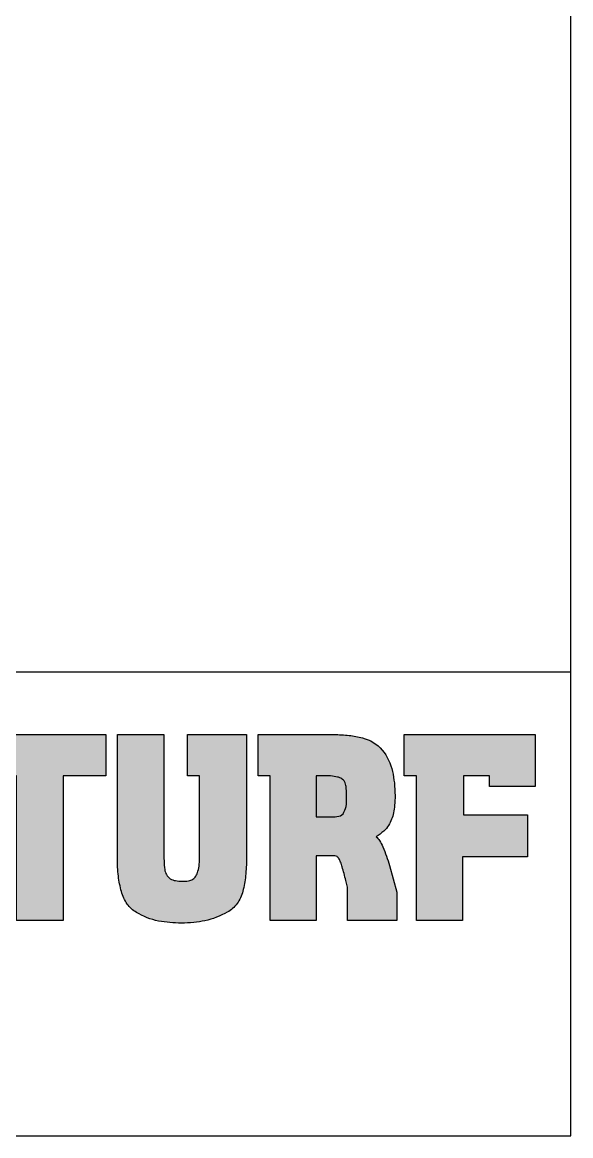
# Model space of a CAD drawing. Header units: inches. Extents: x 0 to 21.9, y 0 to 8.2.
# Drawn here: x 20.548 to 21.904, y -0.042 to 2.71 of the extents above; entities that cross this region are included whole.
import ezdxf

# ---------------------------------------------------------------- set-up
doc = ezdxf.new("R2010")
doc.units = ezdxf.units.IN
doc.header["$LTSCALE"] = 0.25
doc.header["$MEASUREMENT"] = 0
for name, color, linetype in [('detail', 7, 'Continuous'), ('field turf', 7, 'Continuous'), ('LAYER_1', 1, 'Continuous'), ('ROYAL EZ', 7, 'Continuous')]:
    doc.layers.add(name, color=color, linetype=linetype)

# ---------------------------------------------------------------- blocks, each defined once
blk = doc.blocks.new('sporturf')
at = {"layer": 'field turf', "true_color": 0x009a00}
h = blk.add_hatch(color=94, dxfattribs=at)
h.dxf.hatch_style = 1
h.paths.add_polyline_path([(-402.004169399399, 1214.896648526192), (-402.004169399399, 1424.206853318959), (-336.5244506320523, 1424.206853318959), (-336.5244506320523, 1356.153066208579), (-171.3564788054209, 1356.153066208579), (-105.8767600380816, 1356.208194524974), (-105.8767600380816, 1281.845042202618), (-334.6847197429743, 1281.845042202618), (-336.5244506320523, 1281.845042202618), (-336.5244506320523, 1214.896648526192)])
edge = h.paths.add_edge_path()
edge.add_line((-402.004169399399, 1442.482597202987), (-402.004169399399, 1516.419565227807))
edge.add_line((-402.004169399399, 1516.419565227807), (-219.6234407255106, 1516.419565227807))
edge.add_arc((-218.2001407917955, 1947.337325837623), 430.9201111478561, 269.8107555777767, 272.376353407518)
edge.add_arc((-204.902243642518, 1646.18839894571), 129.4812597110773, 272.0224232268002, 277.7725667087155)
edge.add_arc((-189.7740257556247, 1538.943301090009), 21.18105557585639, 276.4597558628444, 324.7731063198143)
edge.add_arc((-196.784588635232, 1540.37681110289), 27.88306321601156, 330.6868136652189, 348.8816126852081)
edge.add_arc((-220.931317651563, 1545.287028924499), 52.52369804114588, 348.705245672519, 360.6152434537357)
edge.add_arc((-220.3920571706636, 1546.488070648073), 51.98531297169252, 359.2978537026764, 370.3009532445101)
edge.add_arc((-190.620670458854, 1552.099237320286), 21.69129375369441, 9.780457208145977, 29.47800084883567)
edge.add_arc((-184.2058929137277, 1554.995180231324), 14.69563191081297, 31.95685490981148, 58.72497912536451)
edge.add_arc((-191.6231824517702, 1542.796958452887), 28.97193308822433, 58.7115644481489, 75.67399367072878)
edge.add_arc((-201.7373453652856, 1504.618523904631), 68.46669831448672, 75.37873686301724, 84.74504568217854)
edge.add_arc((-208.9768168504568, 1431.948759298777), 141.4951616237542, 84.52096208764945, 90.2958417013747)
edge.add_line((-209.7074113846902, 1573.442034738138), (-217.8197552743368, 1573.442034738138))
edge.add_line((-217.8197552743368, 1573.442034738138), (-336.5244506320523, 1573.442034738138))
edge.add_line((-336.5244506320523, 1573.442034738138), (-336.5244506320523, 1554.000114915889))
edge.add_line((-336.5244506320523, 1554.000114915889), (-402.004169399399, 1554.000114915889))
edge.add_line((-402.004169399399, 1554.000114915889), (-402.004169399399, 1648.113340217616))
edge.add_line((-402.004169399399, 1648.113340217616), (-205.3296575900094, 1648.113340217616))
edge.add_arc((-204.4512658018964, 1391.521126580351), 256.5937171315881, 83.86221479877958, 90.19613980061098, ccw=False)
edge.add_arc((-195.5084691579834, 1473.398872215432), 174.229215513404, 75.70058101114131, 83.9073274989932, ccw=False)
edge.add_arc((-166.012502493876, 1587.221600708657), 56.64967377864924, 54.127636315904226, 76.17508367418469, ccw=False)
edge.add_arc((-162.3140898454141, 1593.398741920236), 49.48090336553042, 29.26169572074957, 53.40648064970941, ccw=False)
edge.add_arc((-234.2078910522639, 1553.181556021693), 131.8589314025959, 12.579338408616593, 29.237223358860717, ccw=False)
edge.add_arc((-331.1701890256073, 1540.232167424733), 229.4706530341207, 5.960496967188192, 10.461762080759001, ccw=False)
edge.add_arc((-281.4619865070107, 1544.1562410431), 179.6281120223003, 0.0721197982517765, 6.362075009887178, ccw=False)
edge.add_arc((-299.4771095149623, 1543.979788265566), 197.6435026875963, -10.499942426208804, 0.11669877758748726, ccw=False)
edge.add_arc((-211.4359328544515, 1528.995718609646), 108.3538836496531, 328.7780815480831, 348.80681548022056, ccw=False)
edge.add_arc((-160.2815445771102, 1497.262328812148), 48.16325964872403, 305.6334674610141, 329.51712159771705, ccw=False)
edge.add_arc((-168.0157320852263, 1509.082207101735), 62.27880386069331, 284.97500107143355, 305.0812887937893, ccw=False)
edge.add_arc((-195.644851059613, 1606.989816438723), 164.0065418684822, 276.6678661495054, 285.46120102405894, ccw=False)
edge.add_arc((-204.1159232515373, 1678.170777655504), 235.6896843758083, 269.7953176396839, 276.70401194722456, ccw=False)
edge.add_line((-204.9578948365524, 1442.482597202987), (-402.004169399399, 1442.482597202987))
h.paths.add_polyline_path([(-402.004169399399, 1899.381848490801), (-402.004169399399, 2107.686314883638), (-319.6014708362054, 2107.686314883638), (-319.6014708362054, 2035.218021767207), (-336.5244506320523, 2035.218021767207), (-336.5244506320523, 1994.011725072738), (-274.3531376628816, 1994.011725072738), (-274.3531376628816, 2095.540415795516), (-207.4047439866699, 2095.540415795516), (-207.4047439866699, 1992.171994183209), (-105.8767600380816, 1992.171994183209), (-105.8767600380816, 1918.969363613047), (-336.5244506320523, 1918.969363613047), (-336.5244506320523, 1899.381848490801)])
h = blk.add_hatch(color=94, dxfattribs=at)
h.dxf.hatch_style = 1
h.paths.add_polyline_path([(-233.9004069047296, 1859.524703665, 0.068501703424344), (-239.412386235781, 1854.556872522458, 0.0484275453561238), (-248.8518618742237, 1867.256891228666, 0.0685616110943816), (-257.4775116776582, 1874.424976641309, 0.0805190000000019), (-277.3823680086134, 1882.328822409727, 0.0303875073170024), (-288.6231741926313, 1884.0372712075, 0.0228618763563502), (-305.0369935287235, 1884.722663562738, 0.0280639999999778), (-325.1326786496065, 1883.616563354619, 0.0252530000000185), (-343.3787380552385, 1880.679213535965, 0.1198890000000133), (-377.305976575939, 1864.309637231749, 0.1594880000000053), (-396.8390701534299, 1832.856812018901, 0.0352685909386095), (-400.6329747498894, 1812.434287710366, 0.0289786423631473), (-402.0055829458943, 1787.236716092568), (-402.0055829458943, 1666.447746285237), (-336.5258641787805, 1666.447746285237), (-336.5258641787805, 1686.08049489744), (-105.8788803580755, 1686.08049489744), (-105.8788803580755, 1759.28241869434), (-208.8748324420303, 1759.28241869434), (-208.8748324420303, 1788.972372534226, -0.1707623121291008), (-207.6412160054242, 1792.583912517017, -0.0921959285242373), (-204.461739982944, 1795.423977951519, -0.0515479999999653), (-198.9439608622561, 1798.113957115449, -0.029749000000049), (-191.2182219652605, 1800.479527336545, -0.0115669999999937), (-169.8899242163243, 1806.37118953187), (-158.8501253351569, 1808.945257875141), (-105.8788803580755, 1808.954445926469), (-105.8788803580755, 1887.667787886214), (-151.1272135314066, 1887.667787886214), (-193.4297156080283, 1875.893651549697, 0.030775999999987), (-223.4046778581105, 1865.225615423176, 0.0450838394960309)])
h.paths.add_polyline_path([(-271.0461454114411, 1759.28241869434), (-336.5258641787805, 1759.28241869434), (-336.5258641787805, 1771.238902540877, -0.0563986496504073), (-334.6142480682756, 1792.3742354319, -0.0868627033458304), (-331.8126776401768, 1799.689051131707, -0.1275070409097066), (-327.0904406791087, 1804.395758169696, -0.0896839999999909), (-319.1851813651228, 1806.699839113277, -0.035543000000003), (-306.1883272277191, 1807.468101686794), (-291.0237993919291, 1807.468101686794, -0.0832040000000018), (-278.4432347258553, 1803.426065207452, -0.2504092679099863), (-271.9396942556778, 1794.780292786909, -0.0397757635512924), (-271.0461454114411, 1783.85718678679), (-271.0461454114411, 1774.72824230231)], flags=16)
at = {"layer": 'field turf', "true_color": 0xffffff}
h = blk.add_hatch(color=7, dxfattribs=at)
h.dxf.hatch_style = 1
h.paths.add_polyline_path([(-315.3410414089449, 655.1074611498007, 0.0997089999999989), (-327.6049716384296, 651.0562366172635, 0.1299140937376733), (-331.5556783491556, 646.6981704376667, 0.0762104741318983), (-334.2945808838194, 638.3661220902577, 0.0377960000000011), (-336.333621842321, 622.7308832397648), (-336.5244506320523, 613.5392965273859), (-336.5244506320523, 606.1789594246075), (-263.3218200611882, 606.1789594246075), (-263.3218200611882, 612.8049590727278), (-263.3218200611882, 617.9530957592578), (-263.3218200611882, 621.9958390118481, 0.0232860000000071), (-263.7854633431416, 634.319138199091, 0.0756069999999988), (-265.1799270559568, 641.121831170276, 0.2044129999999941), (-274.4711688030511, 652.3432707879692, 0.0826790000000203), (-283.8514639858549, 655.2389209819921, 0.0401829999999937), (-297.8745529486332, 656.2043733047249)])
h.paths.add_polyline_path([(-287.4941735526081, 895.9955900264868), (-299.6492606946267, 895.9955900264868, 0.0240310000000157), (-314.0342175848928, 895.3983665918895, 0.0487399999999855), (-323.9869991371015, 893.6116436999255, 0.2219654965815843), (-335.0313661701584, 883.6076902248678, 0.0707630326678984), (-337.8574250680394, 872.4579189559481, 0.0323380000000044), (-338.7338239550591, 856.6389190470727), (-338.7338239550591, 844.130445257757, 0.0815120226340436), (-337.9826631868054, 840.3515991797649, 0.0510353603840175), (-335.0183167387731, 834.5678025642374, 0.1246396392035927), (-330.9661897066762, 830.1618451276881, 0.0738069627856591), (-322.772055841524, 826.4731280077285, 0.0295710000001174), (-312.3937967652309, 824.6326903449262, 0.0303839999999069), (-298.6611916269248, 823.8990596635231), (-286.4156375031598, 823.8990596635231), (-220.0022712119389, 823.8990596635231), (-208.1284798416527, 823.8990596635231, 0.0255590000000146), (-193.9407127008308, 824.543636909686, 0.0437960000001334), (-183.2740901198413, 826.4731280077394, 0.07880699999973101), (-175.5730882883072, 829.9695355016775, 0.1003449999999676), (-170.2850104887038, 835.3014332456587, 0.0802679999999902), (-166.5779845518991, 848.1816697893701), (-166.5779845518991, 862.5213931882645, 0.0379530000000043), (-167.407736401321, 875.215748354789, 0.0761110000000328), (-169.8955784028076, 883.8581722173876, 0.1271600000005315), (-174.911548483462, 889.5144789042097, 0.0841275623129649), (-183.1899212155622, 893.2001313547589, 0.066412288898904), (-207.1220346684568, 895.9955900264868), (-218.1802096553292, 895.9955900264868)])
h.paths.add_polyline_path([(-319.1851813651228, 1125.855935169369, 0.0897169999999661), (-327.0904406791087, 1123.551147451624, 0.1206160000013247), (-331.6243913721264, 1119.154310777729, 0.08397899999884299), (-334.4868232202789, 1112.139585816338, 0.0580490000000949), (-336.5258641787805, 1090.394291822799), (-336.5258641787805, 1078.438514750447), (-271.0461454114411, 1078.438514750447), (-271.0461454114411, 1093.893526411604), (-271.0461454114411, 1103.013282842898, 0.040469128015152), (-271.9706048825756, 1114.124912004918, 0.2459780000001184), (-278.4432347258553, 1122.581454489387, 0.0832039999999799), (-291.0237993919291, 1126.624197741967), (-306.1883272277191, 1126.624197741967, 0.0355379999999986)])
h.paths.add_polyline_path([(-306.1883272277191, 1807.468101686794, 0.0355430000001121), (-319.1851813651592, 1806.699839113277, 0.0896839999998434), (-327.0904406791233, 1804.395758169685, 0.1205900000116594), (-331.6243913724174, 1799.998214722069, 0.0839749999850033), (-334.4868232201261, 1792.983489761838, 0.0580530000019315), (-336.5258641787805, 1771.238902540877), (-336.5258641787805, 1759.28241869434), (-271.0461454114411, 1759.28241869434), (-271.0461454114411, 1774.72824230231), (-271.0461454114411, 1783.85718678679, 0.0404691280190126), (-271.9706048826047, 1794.968815948971, 0.2459919999997272), (-278.443234725979, 1803.426065207517, 0.0832039999991211), (-291.0237993919291, 1807.468101686794)])
at = {"layer": 'field turf', "true_color": 0x00247a}
h = blk.add_hatch(color=166, dxfattribs=at)
h.dxf.hatch_style = 1
edge = h.paths.add_edge_path()
edge.add_line((-402.0055829458943, 985.648369058028), (-402.0055829458943, 1106.392812147729))
edge.add_arc((-184.1275630952271, 1107.159638425283), 217.8793692771018, 173.7557444223967, 180.2016528695425, ccw=False)
edge.add_arc((-254.139067633515, 1114.940347658151), 147.436988083196, 165.4368564940645, 173.8022193578031, ccw=False)
edge.add_arc((-339.0255156970065, 1137.899746806807), 59.51124599491922, 130.0344067007677, 166.2815394611585, ccw=False)
edge.add_arc((-326.6963901838892, 1121.919257068055), 79.68194256810443, 102.08494954002839, 129.4307387256374, ccw=False)
edge.add_arc((-305.200876513695, 1020.779073065016), 183.081088458419, 96.25010584107099, 102.03620828506911, ccw=False)
edge.add_arc((-305.2392237675793, 1024.449414811979), 179.4287519973719, 89.93542316100098, 96.36553044842918, ccw=False)
edge.add_arc((-304.3138298824455, 1024.115401411588), 179.764106027621, 85.3198502420372, 90.23049282474989, ccw=False)
edge.add_arc((-297.0457147703191, 1109.90688559666), 93.6659637232027, 77.88171799491113, 85.46903138278122, ccw=False)
edge.add_arc((-291.8188536190817, 1136.118383063585), 66.94242650435127, 59.13625683871129, 77.54602788794602, ccw=False)
edge.add_arc((-279.1863306285466, 1158.686766022277), 41.09605161789073, 41.37850668435459, 58.11298919678421, ccw=False)
edge.add_arc((-309.5446129215176, 1131.443507489837), 81.88514402016004, 31.07740675383411, 41.640533529459276, ccw=False)
edge.add_arc((-218.6076729887653, 1156.173368807069), 27.21118999348501, 122.43797660042989, 139.868274581257, ccw=False)
edge.add_arc((-197.1223463411285, 1123.474528492763), 66.33520780528877, 113.341139110061, 122.95088104567441, ccw=False)
edge.add_arc((-121.8686226930058, 946.547997996594), 258.6002892080616, 106.06482268473849, 113.11868429907159, ccw=False)
edge.add_line((-193.4297156080211, 1195.049747606736), (-151.1272135314066, 1206.82388394139))
edge.add_line((-151.1272135314066, 1206.82388394139), (-105.8788803580755, 1206.82388394139))
edge.add_line((-105.8788803580755, 1206.82388394139), (-105.8788803580755, 1128.082977824837))
edge.add_line((-105.8788803580755, 1128.082977824837), (-158.8501253351569, 1128.101353930306))
edge.add_line((-158.8501253351569, 1128.101353930306), (-169.8899242163243, 1125.527285587039))
edge.add_arc((-53.43125346848163, 662.3864775662398), 477.5584048538075, 104.114631407556, 106.7695990580711)
edge.add_arc((-175.221950139482, 1053.594674768341), 67.95062624820099, 103.6158050226312, 110.4326792831218)
edge.add_arc((-188.6933003268365, 1089.239420508402), 29.84614562901749, 110.0872104082632, 121.8922944803317)
edge.add_arc((-198.4164182229698, 1104.612517221746), 11.65753419221473, 121.2368055463255, 143.3750769005952)
edge.add_arc((-203.1234428932426, 1108.180413453365), 5.751625790628474, 143.9265147371257, 179.4806953463325)
edge.add_line((-208.8748324420303, 1108.232543037266), (-208.8748324420303, 1078.438514750447))
edge.add_line((-208.8748324420303, 1078.438514750447), (-105.8788803580755, 1078.438514750447))
edge.add_line((-105.8788803580755, 1078.438514750447), (-105.8788803580755, 1005.236590952605))
edge.add_line((-105.8788803580755, 1005.236590952605), (-336.5258641787805, 1005.236590952605))
edge.add_line((-336.5258641787805, 1005.236590952605), (-336.5258641787805, 985.648369058028))
edge.add_line((-336.5258641787805, 985.648369058028), (-402.0055829458943, 985.648369058028))
edge = h.paths.add_edge_path(flags=16)
edge.add_line((-271.0461454114411, 1078.438514750447), (-271.0461454114411, 1093.893526411604))
edge.add_line((-271.0461454114411, 1093.893526411604), (-271.0461454114411, 1102.721831649542))
edge.add_arc((-340.0385834308841, 1102.867557246218), 68.99259191983013, 359.8789802262452, 369.3908023955105)
edge.add_arc((-283.2817048347722, 1112.172750208115), 11.47832382403802, 9.792108179788762, 65.0687119471821)
edge.add_arc((-296.7965059855968, 1087.064154284102), 39.97900923990922, 62.6727140330509, 81.69784388524376)
edge.add_line((-291.0237993919291, 1126.624197741967), (-306.1883272277191, 1126.624197741967))
edge.add_arc((-307.2890652325419, 1034.926263148665), 91.7045409608094, 89.31225699548982, 97.45354045521383)
edge.add_arc((-316.7671227508385, 1102.852529868047), 23.13014619320466, 96.0007471691996, 116.5074660897284)
edge.add_arc((-320.3767034149297, 1112.091955702978), 13.28108969868455, 120.3652812051495, 147.875537411345)
edge.add_arc((-312.3205014750748, 1107.18577161462), 22.7131260476548, 148.2008139784218, 167.4023282455659)
edge.add_arc((-242.1713199607295, 1092.514979139304), 94.37837320748102, 167.9986100373376, 181.2875477287092)
edge.add_line((-336.5258641787805, 1090.394291822788), (-336.5258641787805, 1078.438514750447))
edge.add_line((-336.5258641787805, 1078.438514750447), (-271.0461454114411, 1078.438514750447))
edge = h.paths.add_edge_path()
edge.add_line((-404.2135427221801, 827.207465461448), (-405.3104548773263, 839.7159392507674))
edge.add_line((-405.3104548773263, 839.7159392507674), (-405.3104548773263, 854.4267186317556))
edge.add_arc((-156.0479009374443, 856.7640181195649), 249.2735119613159, 168.3228138142073, 180.537238623627, ccw=False)
edge.add_arc((-307.2250774431359, 887.73386517819), 94.95734239902258, 154.3880832942189, 168.1605122965225, ccw=False)
edge.add_arc((-327.5698068125116, 897.2948979782295), 72.47885937997545, 137.7476420037127, 154.2514086751808, ccw=False)
edge.add_arc((-330.4105132914514, 899.4548911122512), 68.92452496754737, 103.6177942226762, 137.4888818909849, ccw=False)
edge.add_arc((-302.977485784794, 790.7934984947681), 180.9933724357916, 89.55765584983862, 103.95910148562137, ccw=False)
edge.add_line((-301.5801653387098, 971.7814769940378), (-204.8292620966749, 971.7814769940378))
edge.add_line((-204.8292620966749, 971.7814769940378), (-192.6918442871101, 971.7814769940378))
edge.add_arc((-190.5294154769781, 784.3682550191454), 187.4256969291276, 82.76974461714832, 90.66106620001341, ccw=False)
edge.add_arc((-180.7575397002935, 878.5495890497393), 92.78852326237855, 67.73698072239893, 81.43633425185948, ccw=False)
edge.add_arc((-163.3277528742213, 915.466933028453), 52.06393738525882, 27.832836739763877, 70.09710556807431, ccw=False)
edge.add_arc((-223.8298484129286, 883.0305662232317), 120.7118762508898, 9.514286276756195, 28.03972801616669, ccw=False)
edge.add_arc((-330.6487130963895, 866.6704495100278), 228.7706654792784, 4.447566133625514, 9.133249543943577, ccw=False)
edge.add_arc((-369.925976938001, 864.5596311794402), 268.0949941756361, -0.19921173317658258, 4.246383098311128, ccw=False)
edge.add_arc((-386.9468212632277, 861.6407041282501), 285.1211403088801, -8.502552534563392, 0.39925331747298287, ccw=False)
edge.add_arc((-216.4602512294491, 837.0391554350791), 112.8743147821916, 330.68663768209797, 351.0528446630038, ccw=False)
edge.add_arc((-162.9198473832365, 806.8117522737434), 51.39078039231073, 308.1063723143981, 330.84753676747783, ccw=False)
edge.add_arc((-172.6629820481508, 820.0632118010444), 67.83255143973248, 288.78871424931725, 307.67454133701085, ccw=False)
edge.add_arc((-197.7946415796304, 910.1766178282489), 161.3232822234063, 277.74789501321953, 286.93047100991043, ccw=False)
edge.add_arc((-203.2804609110637, 950.743783140714), 202.2596747185804, 269.8361511893829, 277.7384605064965, ccw=False)
edge.add_line((-203.8588623614123, 748.484935450364), (-304.3987772425244, 748.484935450364))
edge.add_arc((-306.2428196791768, 1051.288614633546), 302.8092941429965, 264.42585640628414, 270.3489209346168, ccw=False)
edge.add_arc((-324.0202348008788, 877.0592141322243), 127.6792993360163, 254.22990129407748, 264.77130179733086, ccw=False)
edge.add_arc((-345.3323443963953, 800.3340739146745), 48.05115206680356, 208.3121388936686, 253.8217563545414, ccw=False)
edge.add_arc((-228.0326409671851, 868.4774550091233), 183.6895256436999, 204.0110421084512, 209.6720886018074, ccw=False)
edge.add_arc((-318.1515475097568, 828.7397982325446), 85.19992644569578, 194.799832075518, 204.2608627147354, ccw=False)
edge.add_line((-400.5248928910587, 806.9760798681491), (-404.2135427221801, 827.207465461448))
edge = h.paths.add_edge_path(flags=16)
edge.add_line((-286.4156375031598, 823.8990596635231), (-220.0022712119389, 823.8990596635231))
edge.add_line((-220.0022712119389, 823.8990596635231), (-208.1284798416382, 823.8990596635231))
edge.add_arc((-207.3352747800956, 962.905361793052), 139.0085652252965, 269.673059362392, 275.5294756397608)
edge.add_arc((-199.6003583082004, 886.2797031440543), 61.99494707228428, 275.2379419463685, 285.268835677314)
edge.add_arc((-190.4463819255361, 852.4995507791298), 26.9966007493869, 285.4069989970566, 303.4309816687963)
edge.add_arc((-186.0792069224244, 845.6775679723079), 18.89764040436672, 303.7760838339667, 326.6967390294125)
edge.add_arc((-208.2893792421251, 853.2129403252641), 42.0137373987267, 334.7654388216768, 353.1221530402553)
edge.add_line((-166.5779845518991, 848.1816697893701), (-166.5779845518991, 862.5213931882645))
edge.add_arc((-250.4913311762836, 863.4107897674427), 83.918059843988, 359.3927454419232, 368.0867595500733)
edge.add_arc((-196.8747765993509, 871.4125425916528), 29.71145960919898, 7.354305352264132, 24.7640957908181)
edge.add_arc((-183.3442014172501, 876.9842503764773), 15.1035182146209, 27.07269227626374, 56.06004699706579)
edge.add_arc((-189.9257897690338, 866.9307594053574), 27.11921510267264, 56.3830115655197, 75.9604327799645)
edge.add_arc((-205.6326874859247, 804.9060315991312), 91.10173329591889, 75.84030173195245, 90.93672322390958)
edge.add_line((-207.1220346684568, 895.9955900264868), (-218.1802096553292, 895.9955900264868))
edge.add_line((-218.1802096553292, 895.9955900264868), (-287.4941735526081, 895.9955900264868))
edge.add_line((-287.4941735526081, 895.9955900264868), (-299.6492606946267, 895.9955900264868))
edge.add_arc((-300.6322748576114, 746.1333965143929), 149.8654174955013, 89.62417636059408, 95.1306160643113)
edge.add_arc((-309.8678181721411, 843.5759025208814), 51.98967846080008, 94.59655392161619, 105.7581062724576)
edge.add_arc((-318.7968512076144, 876.7832504797234), 17.61057789805966, 107.1406065133691, 158.8946321682934)
edge.add_arc((-297.2504146297704, 868.098565039899), 40.84033867757423, 158.4126060089743, 173.8724960689735)
edge.add_arc((-216.1293089607578, 857.7802020726963), 122.6098267837142, 173.1245893540235, 180.5333311907418)
edge.add_line((-338.7338239550591, 856.6389190470727), (-338.7338239550591, 844.130445257757))
edge.add_arc((-326.8454062297994, 844.5295493414887), 11.8951149670745, 181.9227449395246, 202.891361242484)
edge.add_arc((-308.2419842467318, 851.9429212571727), 31.91969190512247, 202.1609061455608, 212.9794737905735)
edge.add_arc((-324.2921503887598, 840.3662451904464), 12.19313665377362, 208.3951477668282, 238.5031626431019)
edge.add_arc((-314.4427106378432, 855.9215779620715), 30.60374480739518, 237.9950363318572, 254.2067125198501)
edge.add_arc((-302.0370510958888, 913.2163621324169), 89.18704551791086, 256.5563475038751, 263.3315471037884)
edge.add_arc((-299.4967427910705, 937.153639695619), 113.2576621866897, 263.4613416126446, 270.4226997858213)
edge.add_line((-298.6611916269248, 823.8990596635231), (-286.4156375031598, 823.8990596635231))
edge = h.paths.add_edge_path()
edge.add_line((-402.004169399399, 513.5068448726051), (-402.004169399399, 611.6988588646091))
edge.add_arc((-134.4738479327142, 613.9556345909805), 267.5398399131367, 166.8577220141144, 180.4833121599182, ccw=False)
edge.add_arc((-318.508968288551, 657.879334374138), 78.34346523137442, 148.4036183385927, 167.5373126397469, ccw=False)
edge.add_arc((-348.9396238685077, 676.3743642413314), 42.73413276803224, 119.44041437115999, 148.1485120632223, ccw=False)
edge.add_arc((-303.4349306982247, 594.6699043603669), 136.2552936927688, 102.73036859115791, 119.2172634162398, ccw=False)
edge.add_arc((-294.0132174134754, 523.2593786414028), 208.089587499691, 96.15399044241462, 100.92764269341512, ccw=False)
edge.add_arc((-297.4149598330994, 567.9787816924056), 163.2693199784555, 90.23445259085162, 96.64944566828723, ccw=False)
edge.add_arc((-298.3334328509192, 541.747698815653), 189.4992013612399, 79.2776964968134, 89.92429612716973, ccw=False)
edge.add_arc((-281.9498916049527, 625.7141714378911), 103.9516906226168, 69.62377843367392, 79.53983998274703, ccw=False)
edge.add_arc((-288.7867829603395, 616.3907301737788), 115.1156794261538, 57.9500832756824, 68.04937067608881, ccw=False)
edge.add_arc((-248.3960238893695, 677.5387747261435), 41.89185871191754, 32.101498859572416, 60.39348473966231, ccw=False)
edge.add_arc((-279.1717717358454, 658.5348974048707), 78.06171759889921, 13.256850905742624, 31.91320770108689, ccw=False)
edge.add_arc((-415.3535585028327, 622.5796717918338), 218.8920865323746, 6.335466737045124, 14.243269907657918, ccw=False)
edge.add_arc((-488.7096712525552, 614.3493916602574), 292.7084218530711, -0.15857108270688514, 6.352144376622391, ccw=False)
edge.add_line((-196.002370404778, 613.5392965273859), (-196.002370404778, 606.1789594246075))
edge.add_line((-196.002370404778, 606.1789594246075), (-105.8767600380816, 606.1789594246075))
edge.add_line((-105.8767600380816, 606.1789594246075), (-105.8767600380816, 532.9763288535141))
edge.add_line((-105.8767600380816, 532.9763288535141), (-336.5244506320523, 532.9763288535141))
edge.add_line((-336.5244506320523, 532.9763288535141), (-336.5244506320523, 513.5068448726051))
edge.add_line((-336.5244506320523, 513.5068448726051), (-402.004169399399, 513.5068448726051))
edge = h.paths.add_edge_path(flags=16)
edge.add_line((-263.3218200611882, 606.1789594246075), (-263.3218200611882, 612.8049590727278))
edge.add_line((-263.3218200611882, 612.8049590727278), (-263.3218200611882, 617.9530957592578))
edge.add_line((-263.3218200611882, 617.9530957592578), (-263.3218200611882, 621.9958390118481))
edge.add_arc((-395.785637629461, 623.182483483915), 132.4691325927053, 359.4867436056454, 364.8225374090007)
edge.add_arc((-286.8477074721617, 633.1359476222395), 23.09257552131581, 2.936940610378254, 20.23188365920637)
edge.add_arc((-282.9760758008628, 635.8440431122672), 18.56227240765738, 16.51873005064206, 62.73011519411702)
edge.add_arc((-287.8571643700025, 625.6213877331417), 29.88718640679183, 63.39198920671983, 82.29761999361932)
edge.add_arc((-296.8599066111254, 568.6173601762569), 87.59288998518457, 81.45939634903641, 90.66370972608514)
edge.add_line((-297.8745529486332, 656.2043733047249), (-315.3410414089449, 655.1074611498007))
edge.add_arc((-311.4163724048568, 622.6382488840152), 32.70554650135483, 96.8921086212693, 119.6684473028587)
edge.add_arc((-321.3354301446601, 641.4029798541045), 11.51053937387699, 123.0026853442623, 154.1921209249449)
edge.add_arc((-305.7515173212371, 633.5996638192572), 28.93830682653713, 153.7159981868363, 170.5195520756739)
edge.add_arc((-232.0432306118014, 617.0806217266065), 104.4433394629927, 168.2407680519846, 176.8988519517583)
edge.add_line((-336.333621842321, 622.7308832397648), (-336.5244506320523, 613.5392965273859))
edge.add_line((-336.5244506320523, 613.5392965273859), (-336.5244506320523, 606.1789594246075))
edge.add_line((-336.5244506320523, 606.1789594246075), (-263.3218200611882, 606.1789594246075))
edge = h.paths.add_edge_path()
edge.add_line((-402.004169399399, 495.7647148268261), (-319.166805259425, 495.7647148268261))
edge.add_line((-319.166805259425, 495.7647148268261), (-319.166805259425, 431.7628590213062))
edge.add_line((-319.166805259425, 431.7628590213062), (-336.5244506320523, 431.7628590213062))
edge.add_line((-336.5244506320523, 431.7628590213062), (-336.5244506320523, 422.1910282755161))
edge.add_line((-336.5244506320523, 422.1910282755161), (-336.5244506320523, 412.9994415631481))
edge.add_arc((-245.4316676683027, 412.426181804729), 91.0945867482334, 179.6394343210818, 185.7812171088032)
edge.add_arc((-297.820771818783, 406.8779619755207), 38.41383947635793, 185.4190117409761, 196.3311047561881)
edge.add_arc((-318.1347484489269, 401.1214270007629), 17.30182718805103, 196.9529128928035, 236.4893145586223)
edge.add_arc((-317.279476403641, 402.5000068186092), 18.92351356226935, 236.6346239368448, 256.7948099624602)
edge.add_arc((-314.0774104593459, 416.0668974935707), 32.86315338449, 256.7630965620761, 270.6889749139036)
edge.add_arc((-314.1340973707477, 408.1347279957578), 24.93270272486216, 271.0384225514956, 293.2500291937887)
edge.add_arc((-309.5503732886008, 397.6872820626712), 13.52456676741228, 292.8797019141889, 317.1405248190716)
edge.add_arc((-318.1015614360229, 405.6415518767304), 25.20331326858869, 317.108398115236, 333.0949849426785)
edge.add_line((-295.6263070947025, 394.2367308782414), (-293.4148134517018, 400.1192050194368))
edge.add_arc((-549.8473828478069, 494.2785468663757), 273.1732862198223, 339.8372960349481, 343.2550796697045)
edge.add_line((-288.2574887119699, 415.5742166796663), (-284.5773201605771, 428.0826904689893))
edge.add_arc((117.140792334245, 307.8975501362607), 419.3112326938073, 159.2237160324216, 163.3439845325895, ccw=False)
edge.add_arc((-119.389027571504, 398.5495664899321), 166.0084572825301, 151.8688718550043, 159.5189120475688, ccw=False)
edge.add_arc((-226.2892536290219, 455.2970845498751), 44.981746359225, 128.9193284703421, 151.4122004745121, ccw=False)
edge.add_arc((-224.0275439341823, 451.645542434705), 49.24652277274499, 107.1177133693067, 128.2976728174289, ccw=False)
edge.add_arc((-201.1560858531275, 382.9894227051556), 121.6044063703913, 90.07429613480468, 107.8953229171075, ccw=False)
edge.add_arc((-199.517680561868, 316.0323857340364), 188.5698950064371, 78.94592550720569, 90.54573928264409, ccw=False)
edge.add_arc((-180.6931245897682, 420.4764927736131), 82.46881527372456, 53.05081236194309, 77.86875987148312, ccw=False)
edge.add_arc((-159.7008530197116, 448.4398088407499), 47.50282221574365, 28.831170702834697, 53.011538912920685, ccw=False)
edge.add_arc((-192.691644744404, 430.3721806548195), 85.11701973277515, 12.418498630689783, 28.776568740573623, ccw=False)
edge.add_arc((-423.4264500766349, 383.4547697392088), 320.565442098442, 6.840795893762788, 11.739297333198522, ccw=False)
edge.add_arc((-346.156930926022, 394.9671602302733), 242.4849814448773, -0.26043333876020824, 6.31463010223348, ccw=False)
edge.add_line((-103.6744544480607, 393.8649681247734), (-105.8767600380816, 309.9943014262099))
edge.add_line((-105.8767600380816, 309.9943014262099), (-171.3748549109005, 310.1208138465772))
edge.add_line((-171.3748549109005, 310.1208138465772), (-171.3564788054209, 379.1541887437888))
edge.add_line((-171.3564788054209, 379.1541887437888), (-171.3564788054209, 386.4593975311072))
edge.add_line((-171.3564788054209, 386.4593975311072), (-171.3564788054209, 393.0309756351562))
edge.add_line((-171.3564788054209, 393.0309756351562), (-171.3564788054209, 401.0712286485395))
edge.add_arc((-253.9343400929817, 402.3209569402856), 82.58731740183126, 359.1329553751543, 370.856436469647)
edge.add_arc((-189.4619420722175, 415.1421594587504), 16.85994010829401, 9.332326932914714, 51.20135407143371)
edge.add_arc((-188.0373519936866, 415.0372808169597), 16.09207654269389, 55.39213966580581, 80.16410543419529)
edge.add_arc((-194.4968377564595, 382.9387460280532), 48.83020327220674, 79.13002120301083, 90.90493309352694)
edge.add_arc((-194.3337511098119, 404.6444606379858), 27.13448752849494, 91.9731711871698, 112.3448352296361)
edge.add_arc((-199.4714674164622, 416.873815754567), 13.8705262253313, 111.9210928141041, 160.5891266121974)
edge.add_arc((-157.1758633763819, 393.778632814654), 61.92135867444537, 153.4216628611388, 161.6842578668168)
edge.add_arc((36.01532583708735, 326.4421126089463), 266.5054294954322, 160.9932170424796, 164.0929588711229)
edge.add_line((-220.2849805301521, 399.4852293729782), (-223.9651490817778, 386.6502263201401))
edge.add_arc((-508.7261596188241, 468.7160897884233), 296.3505341126868, 338.4628090388899, 343.9234383544267, ccw=False)
edge.add_arc((-368.4695862363886, 412.8107257222925), 145.3645104566504, 329.8904876977745, 338.6650571496306, ccw=False)
edge.add_arc((-293.6327252059589, 369.3183660222444), 58.80745034522364, 312.69033187738694, 329.97000685864845, ccw=False)
edge.add_arc((-280.6253755803657, 355.4998001590163), 39.83141607080132, 290.0003678980398, 312.4151552495437, ccw=False)
edge.add_line((-267.0019886125883, 318.0705998772646), (-279.3203403858934, 314.5805533425882))
edge.add_arc((-309.8266188443186, 427.6135022068498), 117.0772418292033, 279.66085052639386, 285.10361367204257, ccw=False)
edge.add_line((-290.1792053035533, 312.1966070160161), (-308.5701532347593, 311.0996948601569))
edge.add_arc((-309.5882638812696, 464.102822839464), 153.0065152885352, 257.4022944014474, 270.3812509126463, ccw=False)
edge.add_arc((-325.8424950417809, 388.177673914771), 75.36733114821361, 244.0067912584469, 256.8726624163422, ccw=False)
edge.add_arc((-315.8038822759328, 408.6101189384732), 98.13254513836542, 233.1885638082986, 243.9668847056779, ccw=False)
edge.add_arc((-342.6872846215402, 372.3434276500214), 52.9893209751849, 211.0823606944528, 232.9644905719842, ccw=False)
edge.add_arc((-315.9628031865047, 388.2074086374656), 84.06722010768227, 194.8613936452799, 210.9387497313421, ccw=False)
edge.add_arc((-214.0485595059999, 417.7600035480133), 190.1674999305513, 179.8830141573011, 195.5920167017151, ccw=False)
edge.add_line((-404.2156630421596, 418.1482850229295), (-402.004169399399, 495.7647148268261))
at = {"layer": 'field turf', "true_color": 0x009a00}
h = blk.add_hatch(color=94, dxfattribs=at)
h.dxf.hatch_style = 1
h.paths.add_polyline_path([(-444.7886908636574, -238.6236272370516), (-444.7886908636574, -217.87559036538), (-470.5117049659748, -217.87559036538), (-470.5117049659748, -238.6236272370516)])
h.paths.add_polyline_path([(-470.5117049659748, -176.3696217937395), (-470.5117049659748, -197.117658665411), (-444.7886908636574, -197.117658665411), (-444.7886908636574, -176.3696217937395)])
h.paths.add_polyline_path([(-470.5117049659748, -134.8742548199407), (-470.5117049659748, -155.6215849202272), (-444.7886908636574, -155.6215849202272), (-444.7886908636574, -134.8742548199407)])
h.paths.add_polyline_path([(-470.5117049659748, -93.37818107381099), (-470.5117049659748, -114.1262179473451), (-444.7886908636574, -114.1262179473451), (-444.7886908636574, -93.37818107381099)])
h.paths.add_polyline_path([(-444.7886908636574, -51.87362604961163), (-470.5117049659748, -51.87362604961163), (-470.5117049659748, -72.62095614802456), (-444.7886908636574, -72.62095614802456)])
h.paths.add_polyline_path([(-470.5117049659748, -10.37755230349285), (-470.5117049659748, -31.12558917608476), (-444.7886908636574, -31.12558917608476), (-444.7886908636574, -10.37755230349285)])
h.paths.add_polyline_path([(-470.5117049659748, 31.11852144264049), (-470.5117049659748, 10.37048457003766), (-444.7886908636574, 10.37048457003766), (-444.7886908636574, 31.11852144264049)])
h.paths.add_polyline_path([(-470.5117049659748, 72.62378324195743), (-470.5117049659748, 51.87574636842692), (-444.7886908636574, 51.87574636842692), (-444.7886908636574, 72.62378324195743)])
h.paths.add_polyline_path([(-444.7886908636574, 114.11915021389), (-470.5117049659748, 114.11915021389), (-470.5117049659748, 93.37111334222573), (-444.7886908636574, 93.37111334222573)])
h.paths.add_polyline_path([(-444.7886908636574, 155.6152239600196), (-470.5117049659748, 155.6152239600196), (-470.5117049659748, 134.8671870874168), (-444.7886908636574, 134.8671870874168)])
h.paths.add_polyline_path([(-444.7886908636574, 197.1197789860889), (-470.5117049659748, 197.1197789860889), (-470.5117049659748, 176.3717421125584), (-444.7886908636574, 176.3717421125584)])
h.paths.add_polyline_path([(-444.7886908636574, 217.8671090844946), (-444.7886908636574, 238.6151459580251), (-470.5117049659748, 238.6151459580251), (-470.5117049659748, 217.8671090844946)])
at = {"layer": 'field turf', "true_color": 0x00247a}
h = blk.add_hatch(color=166, dxfattribs=at)
h.dxf.hatch_style = 1
h.paths.add_polyline_path([(-73.23867600900121, 238.6151459580251), (-444.7886908636574, 238.6151459580251), (-444.7886908636574, -238.6236272370516), (-429.0163379935548, -238.6236272370516), (-73.23867600900121, -238.6236272370516), (-2.248245854178094, -7.332772944122553), (0, 0), (-2.248245854178094, 7.324291665096098)])
h.paths.add_polyline_path([(-403.2897900245298, 197.113418024961), (-105.4866211786866, 197.113418024961), (-47.12198918080685, -0.005654186945321271), (-105.4866211786866, -197.1240196246727), (-403.2897900245298, -197.1240196246727)], flags=16)
h.paths.add_polyline_path([(-382.54104637821, 176.3675014721193), (-120.9854527835269, 176.3675014721193), (-68.76621459286253, -0.003533866260113427), (-120.9854527835269, -176.3745692055709), (-382.54104637821, -176.3745692055709)], flags=0)
h.paths.add_polyline_path([(-361.7859417724103, 134.8678938597404), (-299.5425379269291, 134.8678938597404), (-299.5425379269291, -72.62943742797506), (-278.7945010538679, -72.62943742797506), (-278.7945010538679, 134.8678938597404), (-133.5497616636567, 134.8678938597404), (-133.5497616636567, -134.8728412743767), (-195.7938722826075, -134.8728412743767), (-195.7938722826075, 72.62449001520872), (-216.5419091556687, 72.62449001520872), (-216.5419091556687, -134.8728412743767), (-361.7859417724103, -134.8728412743767)], flags=0)
at = {"layer": 'field turf', "true_color": 0xffffff}
h = blk.add_hatch(color=7, dxfattribs=at)
h.dxf.hatch_style = 1
h.paths.add_polyline_path([(-403.2897900245298, 197.113418024961), (-403.2897900245298, -197.1240196246727), (-105.4866211786866, -197.1240196246727), (-47.12198918080685, -0.005654186945264428), (-105.4866211786866, 197.113418024961)])
h.paths.add_polyline_path([(-120.9854527835269, 176.3675014721193), (-68.76621459286253, -0.003533866260170271), (-120.9854527835268, -176.3745692055709), (-382.54104637821, -176.3745692055709), (-382.54104637821, 176.3675014721193)], flags=16)
h.paths.add_polyline_path([(-299.5425379269291, 134.8678938597404), (-299.5425379269291, -72.62943742797506), (-278.7945010538679, -72.62943742797506), (-278.7945010538679, 134.8678938597404), (-133.5497616636567, 134.8678938597404), (-133.5497616636567, -134.8728412743767), (-195.7938722826075, -134.8728412743766), (-195.7938722826075, 72.62449001520872), (-216.5419091556687, 72.62449001520874), (-216.5419091556687, -134.8728412743767), (-361.7859417724103, -134.8728412743766), (-361.7859417724103, 134.8678938597404)], flags=0)
at = {"layer": 'field turf', "true_color": 0x00247a}
h = blk.add_hatch(color=166, dxfattribs=at)
h.dxf.hatch_style = 1
h.paths.add_polyline_path([(-382.54104637821, 176.3625540602952), (-382.54104637821, -176.3745692055709), (-299.5432447001804, -176.3745692055709), (-299.5432447001804, -134.8728412743767), (-361.7859417724103, -134.8728412743767), (-361.7859417724103, 134.8678938597404), (-299.5432447001804, 134.8678938597404), (-299.5432447001804, 176.3625540602952)])
at = {"layer": 'field turf', "true_color": 0x009a00}
h = blk.add_hatch(color=94, dxfattribs=at)
h.dxf.hatch_style = 1
h.paths.add_polyline_path([(-195.7938722826075, -134.8728412743767), (-195.7938722826075, 72.62449001520872), (-216.5419091556687, 72.62449001520872), (-216.5419091556687, -134.8728412743767), (-299.5432447001804, -134.8728412743767), (-299.5432447001804, -176.3745692055709), (-120.9854527835269, -176.3745692055709), (-68.76621459286253, -0.003533866260113427), (-120.9854527835269, 176.3675014721193), (-299.5432447001804, 176.3675014721193), (-299.5432447001804, 134.8678938597404), (-299.5425379269291, 134.8678938597404), (-299.5425379269291, -72.62943742797506), (-278.7945010538679, -72.62943742797506), (-278.7945010538679, 134.8678938597404), (-133.5497616636567, 134.8678938597404), (-133.5497616636567, -134.8728412743767)])
at = {"layer": 'field turf', "true_color": 0xffffff}
h = blk.add_hatch(color=7, dxfattribs=at)
h.dxf.hatch_style = 1
h.paths.add_polyline_path([(-361.7859417724103, -134.8728412743767), (-216.5419091556687, -134.8728412743767), (-216.5419091556687, 72.62449001520872), (-195.7938722826075, 72.62449001520872), (-195.7938722826075, -134.8728412743767), (-133.5497616636567, -134.8728412743767), (-133.5497616636567, 134.8678938597404), (-278.7945010538679, 134.8678938597404), (-278.7945010538679, -72.62943742797506), (-299.5425379269291, -72.62943742797508), (-299.5425379269291, 134.8678938597404), (-361.7859417724103, 134.8678938597404)])
at = {"layer": 'LAYER_1', "color": 94, "true_color": 0x009a00}
for points in [[(-402.004169399399, 1899.381848490801), (-402.004169399399, 2107.686314883638), (-319.6014708362054, 2107.686314883638), (-319.6014708362054, 2035.218021767207), (-336.5244506320523, 2035.218021767207), (-336.5244506320523, 1994.011725072738), (-274.3531376628816, 1994.011725072738), (-274.3531376628816, 2095.540415795516), (-207.4047439866699, 2095.540415795516), (-207.4047439866699, 1992.171994183209), (-105.8767600380816, 1992.171994183209), (-105.8767600380816, 1918.969363613047), (-336.5244506320523, 1918.969363613047), (-336.5244506320523, 1899.381848490801), (-402.004169399399, 1899.381848490801)], [(-402.004169399399, 1214.896648526192), (-402.004169399399, 1424.206853318959), (-336.5244506320523, 1424.206853318959), (-336.5244506320523, 1356.153066208579), (-171.3564788054209, 1356.153066208579), (-105.8767600380816, 1356.208194524974), (-105.8767600380816, 1281.845042202618), (-334.6847197429743, 1281.845042202618), (-336.5244506320523, 1281.845042202618), (-336.5244506320523, 1214.896648526192), (-402.004169399399, 1214.896648526192)]]:
    blk.add_lwpolyline(points, close=True, dxfattribs=at)
for points in [[(-402.0055829458943, 1666.447746285237), (-402.0055829458943, 1787.236716092557, -0.028133), (-400.714308134513, 1811.702380501658, -0.036519), (-396.8390701534299, 1832.856812018901, -0.159488), (-377.305976575939, 1864.309637231749, -0.119889), (-343.3787380552385, 1880.679213535965, -0.025253), (-325.1326786496211, 1883.616563354619, -0.028064), (-305.0369935287235, 1884.722663562738, -0.021433), (-289.6462982383091, 1884.124026580706, -0.033132), (-277.3823680086134, 1882.328822409727, -0.08051900000000001), (-257.4775116776582, 1874.424976641309, -0.073161), (-248.3495345618576, 1866.69711742457, -0.046126), (-239.412386235781, 1854.556872522458, -0.076206), (-233.2033828317726, 1859.982771114439, -0.041936), (-223.4046778581105, 1865.225615423169, -0.030776), (-193.4297156080211, 1875.893651549697), (-151.1272135314066, 1887.667787886214), (-105.8788803580755, 1887.667787886214), (-105.8788803580755, 1808.954445926469), (-158.8501253351569, 1808.945257875141), (-169.8899242163243, 1806.37118953187, 0.011567), (-191.2182219652605, 1800.479527336538, 0.029749), (-198.9439608622561, 1798.113957115449, 0.051548), (-204.461739982944, 1795.423977951519, 0.09689), (-207.7722661006264, 1792.411003392186, 0.156399), (-208.8748324420303, 1789.077153755352), (-208.8748324420303, 1759.28241869434), (-105.8788803580755, 1759.28241869434), (-105.8788803580755, 1686.08049489744), (-336.5258641787805, 1686.08049489744), (-336.5258641787805, 1666.447746285237), (-402.0055829458943, 1666.447746285237)], [(-402.004169399399, 1442.482597202987), (-402.004169399399, 1516.419565227807), (-219.6234407255106, 1516.419565227807, 0.011195), (-200.3327703885734, 1516.787794115018, 0.025095), (-187.3910445682777, 1517.896721416146, 0.213986), (-172.4717670660539, 1526.72573342919, 0.079557), (-169.4248673876282, 1534.999928403638, 0.052014), (-168.4106477079913, 1545.85101881437, 0.048047), (-169.2446401973721, 1555.784010714848, 0.086159), (-171.7374296116323, 1562.773291836489, 0.117332), (-176.5767063684762, 1567.555319956497, 0.074148), (-184.454401524039, 1570.867966394868, 0.040891), (-195.4666362465432, 1572.79745749291, 0.025203), (-209.7074113846902, 1573.442034738138), (-217.8197552743368, 1573.442034738138), (-336.5244506320523, 1573.442034738138), (-336.5244506320523, 1554.000114915889), (-402.004169399399, 1554.000114915889), (-402.004169399399, 1648.113340217616), (-205.3296575900094, 1648.113340217616, -0.027644), (-177.0163193584885, 1646.643958535966, -0.035824), (-152.4757369798608, 1642.23015930317, -0.096498), (-132.8168377559778, 1633.12621247955, -0.105743), (-119.1471354407331, 1617.584974477068, -0.072812), (-105.5141853373498, 1581.899283995848, -0.019643), (-102.9401169936318, 1564.061032781377, -0.027452), (-101.8340167857241, 1544.382343905974, -0.046357), (-105.1431293569185, 1507.962315970097, -0.087615), (-118.7753726872616, 1472.830028980967, -0.104591), (-132.2217346406687, 1458.117129281156, -0.08795599999999999), (-151.9230402626563, 1448.91847483534, -0.038387), (-176.6014434339013, 1444.092626770947, -0.030154), (-204.9578948365524, 1442.482597202987), (-402.004169399399, 1442.482597202987)]]:
    blk.add_lwpolyline(points, format="xyb", close=True, dxfattribs=at)
at = {"layer": 'LAYER_1', "color": 7, "true_color": 0xffffff}
for points in [[(-271.0461454114411, 1759.28241869434), (-271.0461454114411, 1774.72824230231), (-271.0461454114411, 1783.565735594369, 0.041527), (-271.9706048825756, 1794.968815948807, 0.245992), (-278.4432347258553, 1803.426065207452, 0.083204), (-291.0237993919291, 1807.468101686794), (-306.1883272277191, 1807.468101686794, 0.035543), (-319.1851813651228, 1806.699839113277, 0.089684), (-327.0904406791087, 1804.395758169696, 0.12059), (-331.6243913721046, 1799.998214722607, 0.083975), (-334.4868232202789, 1792.983489761118, 0.058053), (-336.5258641787805, 1771.238902540877), (-336.5258641787805, 1759.28241869434), (-271.0461454114411, 1759.28241869434)], [(-271.0461454114411, 1078.438514750447), (-271.0461454114411, 1093.893526411604), (-271.0461454114411, 1102.721831649542, 0.041527), (-271.9706048825756, 1114.124912004918, 0.245978), (-278.4432347258553, 1122.581454489369, 0.083204), (-291.0237993919291, 1126.624197741967), (-306.1883272277191, 1126.624197741967, 0.035538), (-319.1851813651228, 1125.855935169369, 0.08971699999999999), (-327.0904406791087, 1123.551147451617, 0.120616), (-331.6243913721046, 1119.154310777776, 0.083979), (-334.4868232202789, 1112.139585816298, 0.058049), (-336.5258641787805, 1090.394291822788), (-336.5258641787805, 1078.438514750447), (-271.0461454114411, 1078.438514750447)], [(-286.4156375031598, 823.8990596635231), (-220.0022712119389, 823.8990596635231), (-208.1284798416382, 823.8990596635231, 0.025559), (-193.9407127008308, 824.543636909686, 0.04379599999999999), (-183.2740901198777, 826.4731280077176, 0.078807), (-175.5730882883072, 829.9695355016702, 0.100345), (-170.2850104887038, 835.3014332456478, 0.08026799999999999), (-166.5779845518991, 848.1816697893701), (-166.5779845518991, 862.5213931882645, 0.037953), (-167.407736401321, 875.215748354789, 0.076111), (-169.8955784028076, 883.8581722173767, 0.12716), (-174.9115484834183, 889.5144789041988, 0.085631), (-183.3468877694104, 893.2398809464576, 0.065966), (-207.1220346684568, 895.9955900264868), (-218.1802096553292, 895.9955900264868), (-287.4941735526081, 895.9955900264868), (-299.6492606946267, 895.9955900264868, 0.024031), (-314.0342175848782, 895.3983665918895, 0.04874), (-323.9869991370942, 893.6116436999255, 0.229738), (-335.2261080876997, 883.1245415368976, 0.06755900000000001), (-337.8574250680394, 872.4579189559372, 0.032338), (-338.7338239550591, 856.6389190470727), (-338.7338239550591, 844.130445257757, 0.091749), (-337.8037102976814, 839.9025274012165, 0.04724), (-335.0183167387731, 834.5678025642374, 0.132132), (-330.6624729163013, 829.9695355016702, 0.070855), (-322.772055841524, 826.4731280077176, 0.029571), (-312.39379676526, 824.6326903449262, 0.030384), (-298.6611916269248, 823.8990596635231), (-286.4156375031598, 823.8990596635231)], [(-263.3218200611882, 606.1789594246075), (-263.3218200611882, 612.8049590727278), (-263.3218200611882, 617.9530957592578), (-263.3218200611882, 621.9958390118481, 0.023286), (-263.7854633431416, 634.319138199091, 0.07560700000000001), (-265.1799270559568, 641.121831170276, 0.204413), (-274.4711688030511, 652.3432707879692, 0.082679), (-283.8514639858549, 655.2389209819921, 0.040183), (-297.8745529486332, 656.2043733047249), (-315.3410414089449, 655.1074611498007, 0.099709), (-327.6049716384296, 651.0562366172635, 0.136936), (-331.6978957948813, 646.4141496103148, 0.073451), (-334.2945808838194, 638.3661220902577, 0.037796), (-336.333621842321, 622.7308832397648), (-336.5244506320523, 613.5392965273859), (-336.5244506320523, 606.1789594246075), (-263.3218200611882, 606.1789594246075)]]:
    blk.add_lwpolyline(points, format="xyb", close=True, dxfattribs=at)
at = {"layer": 'LAYER_1', "color": 166, "true_color": 0x00247a}
for points in [[(-402.0055829458943, 985.648369058028), (-402.0055829458943, 1106.392812147729, -0.028133), (-400.714308134513, 1130.857769783579, -0.036517), (-396.8390701534299, 1152.012908074998, -0.15949), (-377.305976575939, 1183.465026513666, -0.119888), (-343.3787380552385, 1199.835309592076, -0.025252), (-325.1326786496211, 1202.771952636536, -0.028064), (-305.0369935287235, 1203.878052844666, -0.02143), (-289.6462982383091, 1203.280122635879, -0.033118), (-277.3823680086134, 1201.485625238158, -0.080501), (-257.4775116776582, 1193.581072697405, -0.073148), (-248.3495345618576, 1185.852506706487, -0.046123), (-239.412386235781, 1173.712261804376, -0.076201), (-233.2033828317726, 1179.138867169619, -0.041955), (-223.4046778581105, 1184.381004705087, -0.030788), (-193.4297156080211, 1195.049747606736), (-151.1272135314066, 1206.82388394139), (-105.8788803580755, 1206.82388394139), (-105.8788803580755, 1128.082977824837), (-158.8501253351569, 1128.101353930306), (-169.8899242163243, 1125.527285587039, 0.011585), (-191.2182219652605, 1119.635623392649, 0.029753), (-198.9439608622561, 1117.270053171545, 0.051555), (-204.461739982944, 1114.580074006688, 0.096898), (-207.7722661006264, 1111.567099447358, 0.156391), (-208.8748324420303, 1108.232543037266), (-208.8748324420303, 1078.438514750447), (-105.8788803580755, 1078.438514750447), (-105.8788803580755, 1005.236590952605), (-336.5258641787805, 1005.236590952605), (-336.5258641787805, 985.648369058028), (-402.0055829458943, 985.648369058028)], [(-404.2135427221801, 827.207465461448), (-405.3104548773263, 839.7159392507674), (-405.3104548773263, 854.4267186317556, -0.053346), (-400.1623181903196, 907.2163228718491, -0.060166), (-392.85216199141, 928.7813896741682, -0.072136), (-381.2179667684322, 946.0294851865583, -0.148876), (-346.6383764958082, 966.4418047433683, -0.062921), (-301.5801653387098, 971.7814769940378), (-204.8292620966749, 971.7814769940378), (-192.6918442871101, 971.7814769940378, -0.034446), (-166.9405592528565, 970.3036140324512, -0.059846), (-145.6037802244537, 964.4211398912594, -0.186532), (-117.2869081262252, 939.7752482918986, -0.081009), (-104.7784343364256, 902.9834576025569, -0.020448), (-102.5669406934176, 884.4108689343484, -0.0194), (-101.8326032392288, 863.6274933973291, -0.038861), (-104.9593683001585, 819.4845536583962, -0.089099), (-118.0389149130788, 781.777491550889, -0.09955399999999999), (-131.2053946412707, 766.3740743408016, -0.082592), (-150.8155265080277, 755.8452725531497, -0.040088), (-176.0459196232405, 750.3260798854681, -0.034494), (-203.8588623614123, 748.484935450364), (-304.3987772425244, 748.484935450364, -0.02585), (-335.6558262515027, 749.9112039608881, -0.046028), (-358.7206659882868, 754.1857688548007, -0.201225), (-387.6354682948586, 777.544626282528, -0.024706), (-395.8269707937725, 793.7318550767268, -0.041305), (-400.5248928910587, 806.9760798681491), (-404.2135427221801, 827.207465461448)], [(-402.004169399399, 513.5068448726051), (-402.004169399399, 611.6988588646091, -0.059523), (-395.0064069971049, 674.7861500261351, -0.08368099999999999), (-385.238800048588, 698.9259919449651, -0.125922), (-369.9442259264251, 713.5901242876389, -0.072062), (-333.4605883946715, 727.575754266225, -0.020832), (-316.32062919694, 730.1498226094955, -0.027998), (-298.0830510708111, 731.2467347644197, -0.046488), (-263.0772765008733, 727.9383289664984, -0.043294), (-245.7556765661575, 723.1612482592391, -0.044095), (-227.6997391770274, 713.9611802678555, -0.124078), (-212.9090944149066, 699.8009772859477, -0.081584), (-203.1902548235521, 676.4357588980274, -0.034518), (-197.7982813494818, 646.7343179127201, -0.028416), (-196.002370404778, 613.5392965273859), (-196.002370404778, 606.1789594246075), (-105.8767600380816, 606.1789594246075), (-105.8767600380816, 532.9763288535141), (-336.5244506320523, 532.9763288535141), (-336.5244506320523, 513.5068448726051), (-402.004169399399, 513.5068448726051)], [(-402.004169399399, 495.7647148268261), (-319.166805259425, 495.7647148268261), (-319.166805259425, 431.7628590213062), (-336.5244506320523, 431.7628590213062), (-336.5244506320523, 422.1910282755161), (-336.5244506320523, 412.9994415631481, 0.026805), (-336.0629276698528, 403.2502107191794, 0.047649), (-334.6847197429743, 396.0764617668501, 0.174242), (-327.6869573407021, 386.6954598119373, 0.088193), (-321.6023460368306, 384.0768647501172, 0.060838), (-313.6822444836143, 383.20612004957, 0.097221), (-304.2920544748195, 385.2267849016898, 0.106255), (-299.6365387751721, 388.4878368899153, 0.069868), (-295.6263070947025, 394.2367308782414), (-293.4148134517018, 400.1192050194368, 0.014914), (-288.2574887119699, 415.5742166796663), (-284.5773201605771, 428.0826904689893, -0.01798), (-274.9037140603177, 456.6356248482989, -0.03339200000000001), (-265.7870453170253, 476.821070177466, -0.09846), (-254.5479363666382, 490.2942895162778, -0.092679), (-238.5225586565211, 498.7105459235572, -0.077916), (-201.3137717230711, 504.5937268389389, -0.050657), (-163.3621660559438, 501.1036803033203, -0.108714), (-131.1205818457529, 486.3830060977489, -0.1059), (-118.0862687237095, 471.3471110025384, -0.071497), (-109.5661166424397, 448.6766507634893, -0.021377), (-105.1431293569185, 421.6376247843691, -0.028697), (-103.6744544480607, 393.8649681247734), (-105.8767600380816, 309.9943014262099), (-171.3748549109005, 310.1208138465772), (-171.3564788054209, 379.1541887437888), (-171.3564788054209, 386.4593975311072), (-171.3564788054209, 393.0309756351562), (-171.3564788054209, 401.0712286485395, 0.051198), (-172.8251537140386, 417.8761773044171, 0.184748), (-178.8977498719614, 428.2820005388894, 0.108511), (-185.2883940131942, 430.8928210940176, 0.051423), (-195.2680329503564, 431.7628590213062, 0.08912300000000001), (-204.6497416796701, 429.7414873940907, 0.215605), (-212.5535874469206, 421.4835482062699, 0.036068), (-215.9602347330801, 413.2376241627971, 0.013526), (-220.2849805301521, 399.4852293729782), (-223.9651490817778, 386.6502263201401, -0.023831), (-233.0669755858908, 359.9243009108977, -0.038305), (-242.719378487207, 339.8879847470707, -0.07554), (-253.7591773683744, 326.0931835593583, -0.098116), (-267.0019886125883, 318.0705998772646), (-279.3203403858934, 314.5805533425882, -0.023753), (-290.1792053035533, 312.1966070160161), (-308.5701532347593, 311.0996948601569, -0.056692), (-342.9596214909106, 314.7798634124883, -0.056197), (-358.8733290201126, 320.4340497786179, -0.047064), (-374.6032754925618, 330.044046281826, -0.09577000000000001), (-388.0687203251291, 344.9866473041511, -0.070266), (-397.2179006398583, 366.6457149544658, -0.068651), (-404.2156630421596, 418.1482850229295), (-402.004169399399, 495.7647148268261)]]:
    blk.add_lwpolyline(points, format="xyb", close=True, dxfattribs=at)
at = {"layer": 'LAYER_1', "color": 94, "true_color": 0x009a00}
for points in [[(-444.7886908636574, 217.8671090844946), (-470.5117049659748, 217.8671090844946), (-470.5117049659748, 238.6151459580251), (-444.7886908636574, 238.6151459580251), (-444.7886908636574, 238.6151459580251)], [(-444.7886908636574, 176.3717421125584), (-470.5117049659748, 176.3717421125584), (-470.5117049659748, 197.1197789860889), (-444.7886908636574, 197.1197789860889)], [(-444.7886908636574, 134.8671870874168), (-470.5117049659748, 134.8671870874168), (-470.5117049659748, 155.6152239600196), (-444.7886908636574, 155.6152239600196)], [(-444.7886908636574, 93.37111334222573), (-470.5117049659748, 93.37111334222573), (-470.5117049659748, 114.11915021389), (-444.7886908636574, 114.11915021389)], [(-444.7886908636574, 51.87574636842692), (-470.5117049659748, 51.87574636842692), (-470.5117049659748, 72.62378324195743), (-444.7886908636574, 72.62378324195743)], [(-444.7886908636574, 10.37048457003766), (-470.5117049659748, 10.37048457003766), (-470.5117049659748, 31.11852144264049), (-444.7886908636574, 31.11852144264049)], [(-444.7886908636574, -31.12558917608476), (-470.5117049659748, -31.12558917608476), (-470.5117049659748, -10.37755230349285), (-444.7886908636574, -10.37755230349285)], [(-444.7886908636574, -72.62095614802456), (-470.5117049659748, -72.62095614802456), (-470.5117049659748, -51.87362604961163), (-444.7886908636574, -51.87362604961163)], [(-444.7886908636574, -114.1262179473451), (-470.5117049659748, -114.1262179473451), (-470.5117049659748, -93.37818107381099), (-444.7886908636574, -93.37818107381099)], [(-444.7886908636574, -155.6215849202272), (-470.5117049659748, -155.6215849202272), (-470.5117049659748, -134.8742548199407), (-444.7886908636574, -134.8742548199407)], [(-444.7886908636574, -197.117658665411), (-470.5117049659748, -197.117658665411), (-470.5117049659748, -176.3696217937395), (-444.7886908636574, -176.3696217937395)], [(-444.7886908636574, -238.6236272370516), (-470.5117049659748, -238.6236272370516), (-470.5117049659748, -217.87559036538), (-444.7886908636574, -217.87559036538)]]:
    blk.add_lwpolyline(points, dxfattribs=at)
at = {"layer": 'LAYER_1', "color": 166, "true_color": 0x00247a}
blk.add_lwpolyline([(-444.7886908636574, 238.6151459580251), (-444.7886908636574, -238.6236272370516), (-73.23867600900121, -238.6236272370516), (-2.248245854178094, -7.332772944122553), (0, 0), (-2.248245854178094, 7.324291665096098), (-73.23867600900121, 238.6151459580251), (-444.7886908636574, 238.6151459580251)], close=True, dxfattribs=at)
at = {"layer": 'LAYER_1', "color": 7, "true_color": 0xffffff}
for points in [[(-403.2897900245298, -197.1240196246727), (-105.4866211786866, -197.1240196246727), (-47.12198918080685, -0.005654186945321271), (-105.4866211786866, 197.113418024961), (-403.2897900245298, 197.113418024961), (-403.2897900245298, -197.1240196246727)], [(-120.9854527835269, -176.3745692055709), (-382.54104637821, -176.3745692055709), (-382.54104637821, 176.3675014721193), (-120.9854527835269, 176.3675014721193), (-68.76621459286253, -0.003533866260113427), (-120.9854527835269, -176.3745692055709)], [(-299.5425379269291, 134.8678938597404), (-361.7859417724103, 134.8678938597404), (-361.7859417724103, -134.8728412743767), (-216.5419091556687, -134.8728412743767), (-216.5419091556687, 72.62449001520872), (-195.7938722826075, 72.62449001520872), (-195.7938722826075, -134.8728412743767), (-133.5497616636567, -134.8728412743767), (-133.5497616636567, 134.8678938597404), (-278.7945010538679, 134.8678938597404), (-278.7945010538679, -72.62943742797506), (-299.5425379269291, -72.62943742797506), (-299.5425379269291, 134.8678938597404)]]:
    blk.add_lwpolyline(points, close=True, dxfattribs=at)

msp = doc.modelspace()

# ---------------------------------------------------------------- linework, layer by layer
at = {"lineweight": 30}
msp.add_lwpolyline([(21.90378931647197, 8.184913876543416), (11.20733933529568, 8.184913876543416), (11.20733933529568, -0.04238705336940266), (21.90378931647197, -0.04238705336940266)], close=True, dxfattribs=at)
at = {"layer": 'detail', "color": 7}
msp.add_line((18.05556432588383, 1.104568150856031), (21.90378931647197, 1.104568150856031), dxfattribs=at)
at = {"layer": 'detail', "linetype": 'Continuous'}
msp.add_lwpolyline([(11.20733933529568, -0.04238705336940285), (21.90378931647197, -0.04238705336940285), (21.90378931647197, 8.184913876543416), (11.20733933529568, 8.184913876543416)], close=True, dxfattribs=at)

# ---------------------------------------------------------------- block references
at = {"layer": 'ROYAL EZ', "color": 7, "true_color": 0xffffff, "xscale": 0.001552273239942037, "yscale": 0.001552273239942037, "zscale": 0.001552273239942037, "rotation": 270}
msp.add_blockref('sporturf', (18.54376517370891, 0.3251462350694965), dxfattribs=at)

doc.saveas('drawing.dxf')
